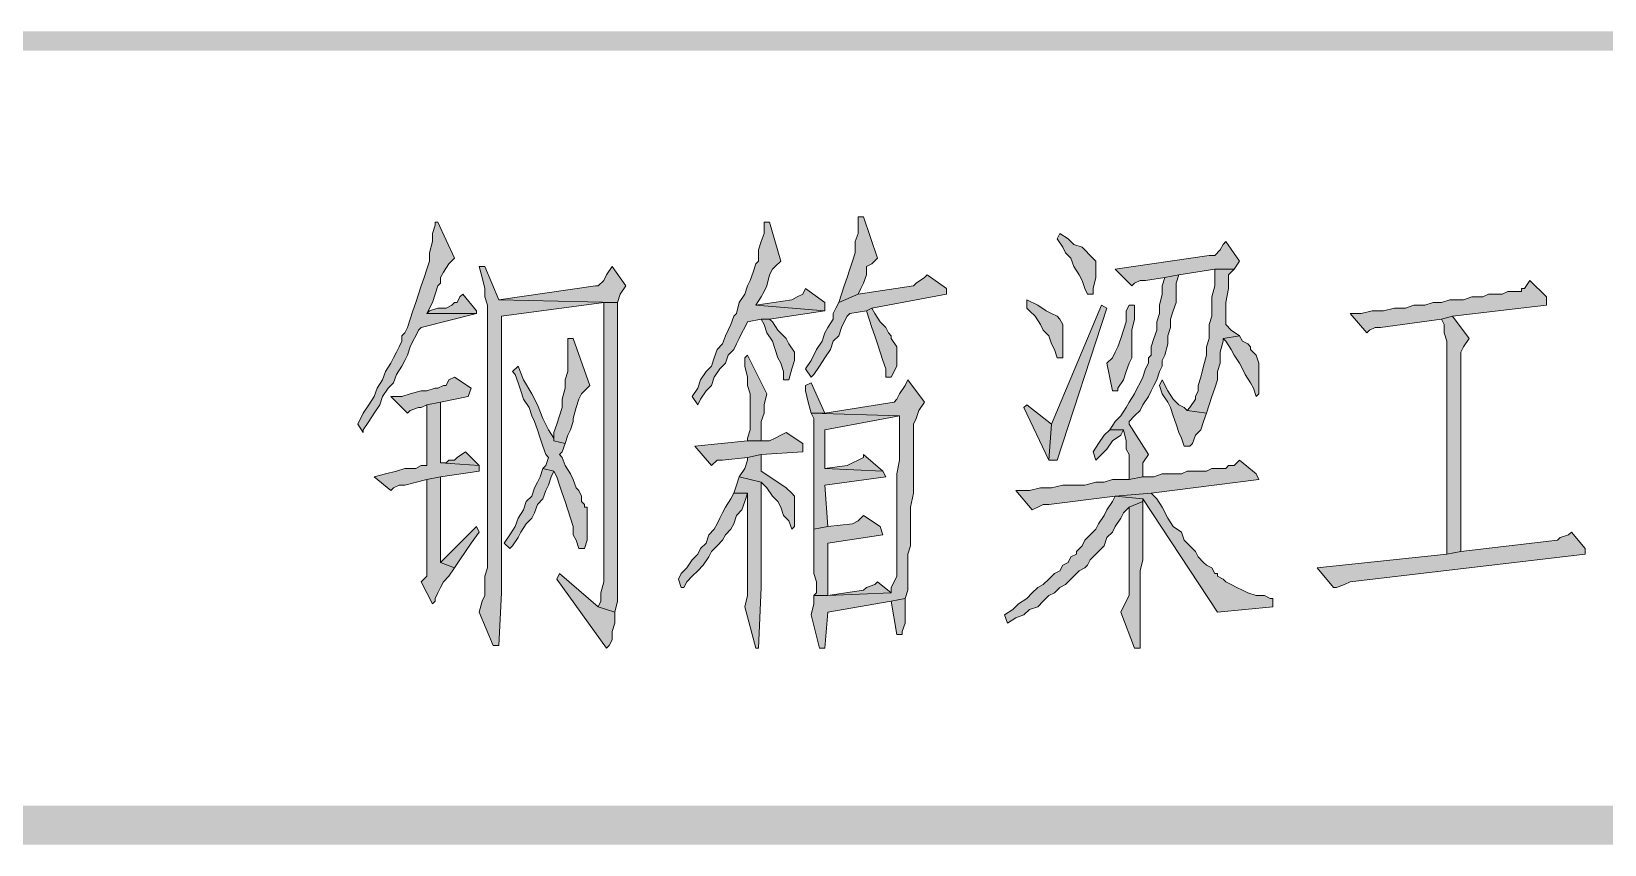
# Model space of a CAD drawing. Header units: millimetres. Extents: x 24 to 410, y 10 to 282.
# Drawn here: x 165.02 to 189.1, y 9.65 to 22.1 of the extents above; entities that cross this region are included whole.
import ezdxf

# ---------------------------------------------------------------- set-up
doc = ezdxf.new("R2010")
doc.units = ezdxf.units.MM

msp = doc.modelspace()

# ---------------------------------------------------------------- hatches: boundary and pattern name
h = msp.add_hatch(color=7)
h.dxf.hatch_style = 2
h.paths.add_polyline_path([(30.098965, 22.098), (30.098965, 21.801667), (410.082965, 22.098)])
h = msp.add_hatch(color=7)
h.dxf.hatch_style = 2
h.paths.add_polyline_path([(30.098965, 21.801667), (410.082965, 22.098), (410.082965, 21.801667)])
h = msp.add_hatch(color=7)
h.dxf.hatch_style = 2
h.paths.add_polyline_path([(171.238333, 19.177), (171.196, 19.177), (171.196, 19.134667), (171.153667, 19.007667), (171.153667, 18.880667), (171.111333, 18.711333), (171.111333, 18.584333), (171.069, 18.457333), (171.026667, 18.330333), (170.984333, 18.203333), (170.942, 18.076333), (170.899667, 17.949333), (170.857333, 17.822333), (170.815, 17.695333), (170.772667, 17.568333), (170.730333, 17.483667), (170.688, 17.441333), (170.688, 17.356667), (170.645667, 17.272), (170.603333, 17.187333), (170.561, 17.102667), (170.518667, 17.018), (170.434, 16.891), (170.391667, 16.764), (170.307, 16.637), (170.264667, 16.51), (170.18, 16.383), (170.095333, 16.256), (170.010667, 16.086667), (170.095333, 15.959667), (170.095333, 16.002), (170.18, 16.129), (170.264667, 16.256), (170.349333, 16.383), (170.391667, 16.51), (170.476333, 16.637), (170.561, 16.721667), (170.603333, 16.848667), (170.688, 16.975667), (170.730333, 17.060333), (170.772667, 17.145), (170.815, 17.272), (170.857333, 17.356667), (170.899667, 17.441333), (170.942, 17.526), (170.984333, 17.568333), (171.831, 17.78), (171.069, 17.78), (171.153667, 17.949333), (171.196, 18.076333), (171.238333, 18.203333), (171.280667, 18.245667), (171.280667, 18.330333), (171.323, 18.415), (171.407667, 18.542), (171.492333, 18.626667)])
h = msp.add_hatch(color=7)
h.dxf.hatch_style = 2
h.paths.add_polyline_path([(176.318333, 19.177), (176.233667, 19.177), (176.233667, 19.134667), (176.233667, 19.007667), (176.191333, 18.880667), (176.149, 18.753667), (176.149, 18.584333), (176.106667, 18.542), (176.064333, 18.415), (176.022, 18.288), (175.979667, 18.203333), (175.937333, 18.076333), (175.852667, 17.949333), (175.810333, 17.78), (175.768, 17.737667), (175.725667, 17.610667), (175.683333, 17.526), (175.641, 17.441333), (175.598667, 17.314333), (175.514, 17.229667), (175.471667, 17.102667), (175.429333, 16.975667), (175.344667, 16.891), (175.26, 16.764), (175.217667, 16.637), (175.133, 16.51), (175.217667, 16.383), (175.26, 16.467667), (175.344667, 16.594667), (175.429333, 16.679333), (175.471667, 16.806333), (175.556333, 16.933333), (175.641, 17.018), (175.683333, 17.145), (175.768, 17.229667), (175.810333, 17.314333), (175.852667, 17.399), (175.895, 17.483667), (175.937333, 17.568333), (175.979667, 17.653), (176.191333, 17.695333), (176.318333, 17.695333), (177.165, 17.822333), (176.106667, 17.907), (176.191333, 18.034), (176.233667, 18.118667), (176.276, 18.203333), (176.318333, 18.372667), (176.360667, 18.457333), (176.403, 18.499667), (176.487667, 18.584333)])
h = msp.add_hatch(color=7)
h.dxf.hatch_style = 2
h.paths.add_polyline_path([(177.757667, 19.261667), (177.673, 19.261667), (177.673, 19.134667), (177.673, 19.007667), (177.630667, 18.880667), (177.630667, 18.711333), (177.588333, 18.584333), (177.546, 18.457333), (177.503667, 18.330333), (177.461333, 18.203333), (177.419, 18.076333), (177.376667, 17.949333), (177.673, 18.076333), (177.715333, 18.161), (177.757667, 18.245667), (177.8, 18.372667), (177.8, 18.499667), (177.884667, 18.542), (177.969333, 18.626667)])
h = msp.add_hatch(color=7)
h.dxf.hatch_style = 2
h.paths.add_polyline_path([(180.763333, 19.007667), (180.721, 18.923), (180.805667, 18.796), (180.848, 18.711333), (180.932667, 18.626667), (180.975, 18.499667), (181.059667, 18.372667), (181.102, 18.288), (181.144333, 18.161), (181.186667, 18.076333), (181.271333, 18.076333), (181.271333, 18.161), (181.313667, 18.330333), (181.313667, 18.584333), (181.229, 18.669), (181.144333, 18.753667), (181.102, 18.796), (180.975, 18.838333), (180.890333, 18.923)])
h = msp.add_hatch(color=7)
h.dxf.hatch_style = 2
h.paths.add_polyline_path([(183.303333, 18.880667), (183.261, 18.838333), (183.218667, 18.753667), (183.134, 18.669), (183.049333, 18.669), (181.61, 18.457333), (181.864, 18.203333), (181.906333, 18.245667), (181.991, 18.288), (182.075667, 18.288), (182.372, 18.330333), (182.583667, 18.372667), (183.134, 18.457333), (183.430333, 18.457333), (183.515, 18.584333)])
h = msp.add_hatch(color=7)
h.dxf.hatch_style = 2
h.paths.add_polyline_path([(171.958, 18.499667), (171.873333, 18.499667), (171.915667, 18.330333), (171.958, 18.161), (171.958, 18.034), (172.000333, 17.907), (172.000333, 15.028333), (172.000333, 14.816667), (172.000333, 13.885333), (171.958, 13.758333), (171.958, 13.462), (171.915667, 13.377333), (171.873333, 13.208), (172.085, 12.7), (172.169667, 12.7), (172.212, 13.504333), (172.212, 17.737667), (173.778333, 17.949333), (173.99, 17.949333), (172.169667, 17.991667)])
h = msp.add_hatch(color=7)
h.dxf.hatch_style = 2
h.paths.add_polyline_path([(173.905333, 18.499667), (173.820667, 18.372667), (173.778333, 18.288), (173.693667, 18.203333), (173.651333, 18.203333), (172.169667, 17.991667), (173.99, 17.949333), (174.032333, 18.076333), (174.117, 18.203333)])
h = msp.add_hatch(color=7)
h.dxf.hatch_style = 2
h.paths.add_polyline_path([(178.731333, 18.372667), (178.689, 18.330333), (178.562, 18.245667), (178.519667, 18.203333), (177.673, 18.076333), (177.376667, 17.949333), (177.334333, 17.864667), (177.292, 17.78), (177.292, 17.695333), (177.207333, 17.568333), (177.165, 17.483667), (177.122667, 17.356667), (177.038, 17.229667), (176.953333, 17.060333), (176.868667, 16.933333), (176.953333, 16.806333), (176.995667, 16.848667), (177.080333, 16.975667), (177.165, 17.102667), (177.249667, 17.229667), (177.292, 17.356667), (177.376667, 17.441333), (177.419, 17.568333), (177.461333, 17.653), (177.503667, 17.737667), (177.546, 17.78), (177.8, 17.822333), (177.884667, 17.864667), (179.027667, 18.076333), (179.027667, 18.161)])
h = msp.add_hatch(color=7)
h.dxf.hatch_style = 2
h.paths.add_polyline_path([(182.583667, 18.372667), (182.372, 18.330333), (182.329667, 18.203333), (182.329667, 18.076333), (182.287333, 17.907), (182.287333, 17.78), (182.245, 17.653), (182.245, 17.526), (182.202667, 17.399), (182.160333, 17.272), (182.160333, 17.145), (182.118, 17.102667), (182.118, 17.018), (182.075667, 16.933333), (182.033333, 16.806333), (181.991, 16.721667), (181.948667, 16.637), (181.906333, 16.552333), (181.821667, 16.425333), (181.779333, 16.340667), (181.694667, 16.213667), (181.61, 16.129), (181.525333, 16.002), (181.737, 16.002), (181.779333, 15.832667), (181.779333, 15.705667), (181.821667, 15.621), (181.821667, 15.24), (182.033333, 15.282333), (182.033333, 15.494), (182.118, 15.621), (181.821667, 16.086667), (181.821667, 16.129), (181.906333, 16.213667), (181.991, 16.298333), (182.033333, 16.383), (182.118, 16.51), (182.160333, 16.594667), (182.202667, 16.679333), (182.245, 16.764), (182.287333, 16.891), (182.329667, 16.975667), (182.329667, 17.060333), (182.372, 17.145), (182.414333, 17.314333), (182.414333, 17.441333), (182.456667, 17.568333), (182.456667, 17.695333), (182.499, 17.822333), (182.541333, 17.949333), (182.541333, 18.245667)])
h = msp.add_hatch(color=7)
h.dxf.hatch_style = 2
h.paths.add_polyline_path([(183.430333, 18.457333), (183.134, 18.457333), (183.134, 18.372667), (183.134, 18.203333), (183.091667, 18.034), (183.091667, 17.737667), (183.049333, 17.610667), (183.049333, 17.399), (183.007, 17.272), (183.007, 17.145), (182.964667, 16.975667), (182.922333, 16.806333), (182.88, 16.679333), (182.88, 16.594667), (182.837667, 16.51), (182.837667, 16.467667), (182.753, 16.340667), (182.710667, 16.298333), (183.007, 16.256), (183.049333, 16.383), (183.091667, 16.51), (183.134, 16.637), (183.176333, 16.764), (183.176333, 16.891), (183.218667, 17.018), (183.218667, 17.187333), (183.261, 17.356667), (183.261, 17.399), (183.515, 17.441333), (183.388, 17.526), (183.303333, 17.610667), (183.303333, 17.949333), (183.345667, 18.161), (183.345667, 18.372667)])
h = msp.add_hatch(color=7)
h.dxf.hatch_style = 2
h.paths.add_polyline_path([(171.619333, 18.076333), (171.577, 18.034), (171.534667, 17.949333), (171.492333, 17.949333), (171.45, 17.907), (171.365333, 17.864667), (171.238333, 17.864667), (171.111333, 17.822333), (171.069, 17.78), (171.831, 17.78), (171.831, 17.822333)])
h = msp.add_hatch(color=7)
h.dxf.hatch_style = 2
h.paths.add_polyline_path([(176.868667, 18.161), (176.826333, 18.076333), (176.741667, 18.034), (176.657, 17.991667), (176.106667, 17.907), (177.165, 17.822333), (177.165, 17.949333)])
h = msp.add_hatch(color=7)
h.dxf.hatch_style = 2
h.paths.add_polyline_path([(187.96, 18.288), (187.875333, 18.161), (187.833, 18.161), (187.833, 18.118667), (187.621333, 18.118667), (187.536667, 18.076333), (187.325, 18.076333), (187.240333, 18.034), (187.071, 18.034), (186.944, 17.991667), (186.732333, 17.991667), (186.605333, 17.949333), (186.478333, 17.949333), (186.351333, 17.907), (186.182, 17.907), (186.055, 17.864667), (185.885667, 17.864667), (185.716333, 17.822333), (185.547, 17.822333), (185.377667, 17.78), (185.208333, 17.78), (185.462333, 17.483667), (185.504667, 17.526), (185.589333, 17.568333), (185.674, 17.568333), (186.605333, 17.695333), (186.774667, 17.737667), (188.214, 17.907), (188.214, 18.034)])
h = msp.add_hatch(color=7)
h.dxf.hatch_style = 2
h.paths.add_polyline_path([(173.99, 17.949333), (173.778333, 17.949333), (173.778333, 13.716), (173.778333, 13.673667), (173.736, 13.504333), (173.736, 13.377333), (173.693667, 13.292667), (173.947667, 13.208), (173.99, 13.377333), (173.99, 16.637), (173.99, 16.806333)])
h = msp.add_hatch(color=7)
h.dxf.hatch_style = 2
h.paths.add_polyline_path([(177.884667, 17.864667), (177.8, 17.822333), (177.842333, 17.695333), (177.884667, 17.568333), (177.927, 17.441333), (177.969333, 17.314333), (178.011667, 17.187333), (178.054, 17.060333), (178.096333, 16.933333), (178.096333, 16.806333), (178.181, 16.806333), (178.265667, 16.975667), (178.265667, 17.272), (178.181, 17.399), (178.181, 17.441333), (178.138667, 17.483667), (178.096333, 17.568333), (178.011667, 17.653), (177.927, 17.78)])
h = msp.add_hatch(color=7)
h.dxf.hatch_style = 2
h.paths.add_polyline_path([(180.255333, 17.991667), (180.255333, 17.864667), (180.297667, 17.822333), (180.382333, 17.737667), (180.467, 17.610667), (180.509333, 17.526), (180.594, 17.441333), (180.636333, 17.314333), (180.678667, 17.229667), (180.721, 17.102667), (180.805667, 17.102667), (180.805667, 17.145), (180.805667, 17.610667), (180.763333, 17.695333), (180.721, 17.737667), (180.636333, 17.78), (180.551667, 17.822333), (180.424667, 17.907)])
h = msp.add_hatch(color=7)
h.dxf.hatch_style = 2
h.paths.add_polyline_path([(181.398333, 17.907), (180.636333, 16.086667), (180.594, 15.536333), (180.721, 15.536333), (181.483, 17.864667)])
h = msp.add_hatch(color=7)
h.dxf.hatch_style = 2
h.paths.add_polyline_path([(181.906333, 17.907), (181.821667, 17.907), (181.779333, 17.822333), (181.779333, 17.653), (181.737, 17.526), (181.694667, 17.399), (181.652333, 17.272), (181.61, 17.187333), (181.567667, 17.102667), (181.483, 17.018), (181.567667, 16.594667), (181.652333, 16.594667), (181.652333, 16.637), (181.737, 16.764), (181.779333, 16.891), (181.821667, 17.018), (181.864, 17.102667), (181.864, 17.526), (181.906333, 17.695333)])
h = msp.add_hatch(color=7)
h.dxf.hatch_style = 2
h.paths.add_polyline_path([(176.318333, 17.695333), (176.191333, 17.695333), (176.233667, 17.610667), (176.276, 17.483667), (176.360667, 17.356667), (176.403, 17.229667), (176.445333, 17.102667), (176.487667, 17.018), (176.53, 16.891), (176.53, 16.764), (176.614667, 16.764), (176.657, 16.933333), (176.699333, 17.060333), (176.699333, 17.187333), (176.614667, 17.314333), (176.572333, 17.399), (176.53, 17.441333), (176.445333, 17.526), (176.360667, 17.653)])
h = msp.add_hatch(color=7)
h.dxf.hatch_style = 2
h.paths.add_polyline_path([(186.774667, 17.737667), (186.605333, 17.695333), (186.647667, 17.610667), (186.647667, 17.483667), (186.69, 17.356667), (186.69, 14.097), (186.901667, 14.139333), (186.901667, 16.975667), (186.901667, 17.060333), (186.901667, 17.187333), (186.944, 17.272), (187.028667, 17.399)])
h = msp.add_hatch(color=7)
h.dxf.hatch_style = 2
h.paths.add_polyline_path([(173.228, 17.399), (173.228, 16.891), (173.185667, 16.764), (173.185667, 16.637), (173.143333, 16.467667), (173.143333, 16.340667), (173.101, 16.213667), (173.058667, 16.086667), (173.016333, 15.959667), (173.016333, 15.832667), (173.185667, 15.790333), (173.228, 15.917333), (173.270333, 16.002), (173.312667, 16.129), (173.312667, 16.171333), (173.355, 16.340667), (173.397333, 16.467667), (173.439667, 16.552333), (173.524333, 16.637), (173.566667, 16.679333), (173.312667, 17.399)])
h = msp.add_hatch(color=7)
h.dxf.hatch_style = 2
h.paths.add_polyline_path([(183.515, 17.441333), (183.261, 17.399), (183.303333, 17.356667), (183.388, 17.229667), (183.430333, 17.145), (183.515, 17.018), (183.557333, 16.933333), (183.599667, 16.848667), (183.684333, 16.721667), (183.726667, 16.637), (183.769, 16.51), (183.811333, 16.552333), (183.811333, 17.018), (183.769, 17.145), (183.684333, 17.229667), (183.684333, 17.272), (183.642, 17.314333), (183.557333, 17.356667)])
h = msp.add_hatch(color=7)
h.dxf.hatch_style = 2
h.paths.add_polyline_path([(175.979667, 17.145), (175.937333, 17.102667), (175.937333, 16.975667), (175.979667, 16.806333), (175.979667, 16.679333), (176.022, 16.552333), (176.022, 16.002), (175.979667, 15.875), (175.979667, 15.832667), (176.191333, 15.832667), (176.191333, 16.129), (176.233667, 16.256), (176.233667, 16.383), (176.276, 16.552333)])
h = msp.add_hatch(color=7)
h.dxf.hatch_style = 2
h.paths.add_polyline_path([(172.466, 16.975667), (172.381333, 16.891), (172.423667, 16.848667), (172.466, 16.721667), (172.508333, 16.594667), (172.550667, 16.467667), (172.635333, 16.340667), (172.677667, 16.213667), (172.72, 16.129), (172.762333, 16.002), (172.804667, 15.875), (172.847, 15.748), (172.889333, 15.621), (172.931667, 15.578667), (172.889333, 15.451667), (172.847, 15.409333), (173.016333, 15.367), (173.058667, 15.282333), (173.101, 15.155333), (173.143333, 15.028333), (173.185667, 14.901333), (173.228, 14.774333), (173.270333, 14.647333), (173.312667, 14.520333), (173.312667, 14.393333), (173.355, 14.308667), (173.397333, 14.181667), (173.482, 14.181667), (173.524333, 14.308667), (173.524333, 14.816667), (173.482, 14.816667), (173.482, 14.859), (173.439667, 14.901333), (173.439667, 14.986), (173.397333, 15.070667), (173.355, 15.113), (173.312667, 15.24), (173.270333, 15.324667), (173.185667, 15.451667), (173.143333, 15.578667), (173.101, 15.621), (173.143333, 15.663333), (173.185667, 15.790333), (173.016333, 15.832667), (173.016333, 15.875), (172.931667, 16.002), (172.847, 16.171333), (172.762333, 16.383), (172.677667, 16.552333), (172.550667, 16.764)])
h = msp.add_hatch(color=7)
h.dxf.hatch_style = 2
h.paths.add_polyline_path([(171.492333, 16.806333), (171.407667, 16.764), (171.365333, 16.679333), (171.323, 16.679333), (171.238333, 16.637), (171.196, 16.637), (171.069, 16.594667), (170.984333, 16.594667), (170.815, 16.552333), (170.688, 16.51), (170.518667, 16.51), (170.772667, 16.256), (170.815, 16.298333), (170.942, 16.340667), (170.984333, 16.340667), (171.069, 16.383), (171.280667, 16.425333), (171.704, 16.51), (171.746333, 16.637)])
h = msp.add_hatch(color=7)
h.dxf.hatch_style = 2
h.paths.add_polyline_path([(176.953333, 16.721667), (176.868667, 16.679333), (176.868667, 16.594667), (176.911, 16.425333), (176.953333, 16.256), (177.165, 16.256)])
h = msp.add_hatch(color=7)
h.dxf.hatch_style = 2
h.paths.add_polyline_path([(178.435, 16.764), (178.392667, 16.679333), (178.308, 16.552333), (178.265667, 16.467667), (178.223333, 16.425333), (177.165, 16.256), (176.953333, 16.256), (178.308, 16.213667), (178.308, 15.536333), (178.265667, 15.324667), (178.265667, 13.758333), (178.223333, 13.673667), (178.181, 13.589), (178.181, 13.504333), (177.207333, 13.462), (176.995667, 13.462), (176.995667, 13.335), (176.953333, 13.165667), (177.080333, 12.657667), (177.165, 12.657667), (177.207333, 13.208), (178.181, 13.377333), (178.392667, 13.419667), (178.435, 13.546667), (178.435, 14.097), (178.477333, 14.224), (178.477333, 14.816667), (178.519667, 15.028333), (178.519667, 16.086667), (178.562, 16.171333), (178.604333, 16.298333), (178.689, 16.425333)])
h = msp.add_hatch(color=7)
h.dxf.hatch_style = 2
h.paths.add_polyline_path([(182.329667, 16.764), (182.287333, 16.679333), (182.329667, 16.552333), (182.414333, 16.425333), (182.456667, 16.340667), (182.499, 16.213667), (182.541333, 16.086667), (182.583667, 15.959667), (182.626, 15.875), (182.668333, 15.748), (182.753, 15.748), (182.795333, 15.790333), (182.837667, 15.917333), (182.922333, 16.002), (182.964667, 16.129), (183.007, 16.256), (182.710667, 16.298333), (182.668333, 16.340667), (182.583667, 16.383), (182.499, 16.467667), (182.414333, 16.594667)])
h = msp.add_hatch(color=7)
h.dxf.hatch_style = 2
h.paths.add_polyline_path([(171.280667, 16.425333), (171.069, 16.383), (171.069, 15.451667), (170.984333, 15.451667), (170.899667, 15.409333), (170.730333, 15.409333), (170.603333, 15.367), (170.434, 15.324667), (170.264667, 15.282333), (170.518667, 15.070667), (170.561, 15.113), (170.645667, 15.155333), (170.730333, 15.155333), (171.069, 15.24), (171.280667, 15.282333), (171.873333, 15.367), (171.873333, 15.451667), (171.280667, 15.494)])
h = msp.add_hatch(color=7)
h.dxf.hatch_style = 2
h.paths.add_polyline_path([(180.255333, 16.383), (180.213, 16.340667), (180.594, 15.536333), (180.636333, 16.086667)])
h = msp.add_hatch(color=7)
h.dxf.hatch_style = 2
h.paths.add_polyline_path([(176.953333, 16.256), (176.995667, 16.171333), (176.995667, 14.478), (177.207333, 14.520333), (177.165, 15.155333), (178.096333, 15.282333), (178.054, 15.367), (177.165, 15.409333), (177.165, 16.002), (178.308, 16.213667)])
h = msp.add_hatch(color=7)
h.dxf.hatch_style = 2
h.paths.add_polyline_path([(176.572333, 15.959667), (176.487667, 15.917333), (176.403, 15.875), (176.318333, 15.832667), (175.979667, 15.832667), (175.175333, 15.748), (175.429333, 15.451667), (175.514, 15.536333), (175.598667, 15.536333), (175.979667, 15.578667), (176.191333, 15.621), (176.826333, 15.663333), (176.826333, 15.790333)])
h = msp.add_hatch(color=7)
h.dxf.hatch_style = 2
h.paths.add_polyline_path([(181.525333, 16.002), (181.440667, 15.917333), (181.356, 15.790333), (181.271333, 15.663333), (181.313667, 15.536333), (181.398333, 15.621), (181.483, 15.705667), (181.567667, 15.832667), (181.694667, 15.917333), (181.737, 16.002)])
h = msp.add_hatch(color=7)
h.dxf.hatch_style = 2
h.paths.add_polyline_path([(171.661667, 15.663333), (171.534667, 15.578667), (171.492333, 15.536333), (171.407667, 15.536333), (171.365333, 15.494), (171.280667, 15.494), (171.873333, 15.451667)])
h = msp.add_hatch(color=7)
h.dxf.hatch_style = 2
h.paths.add_polyline_path([(176.191333, 15.621), (175.979667, 15.578667), (175.979667, 15.536333), (175.937333, 15.409333), (175.852667, 15.282333), (176.191333, 15.197667), (176.276, 15.113), (176.360667, 14.986), (176.445333, 14.901333), (176.487667, 14.816667), (176.53, 14.689667), (176.614667, 14.605), (176.657, 14.478), (176.699333, 14.520333), (176.699333, 14.986), (176.657, 15.028333), (176.572333, 15.113), (176.445333, 15.197667), (176.191333, 15.367)])
h = msp.add_hatch(color=7)
h.dxf.hatch_style = 2
h.paths.add_polyline_path([(177.757667, 15.621), (177.757667, 15.578667), (177.673, 15.536333), (177.588333, 15.494), (177.503667, 15.451667), (177.165, 15.409333), (178.054, 15.367)])
h = msp.add_hatch(color=7)
h.dxf.hatch_style = 2
h.paths.add_polyline_path([(183.515, 15.536333), (183.430333, 15.451667), (183.345667, 15.451667), (183.303333, 15.409333), (183.091667, 15.409333), (183.007, 15.367), (182.710667, 15.367), (182.626, 15.324667), (182.329667, 15.324667), (182.202667, 15.282333), (182.033333, 15.282333), (181.821667, 15.24), (181.567667, 15.24), (181.440667, 15.197667), (181.313667, 15.197667), (181.144333, 15.155333), (180.805667, 15.155333), (180.636333, 15.113), (180.467, 15.113), (180.297667, 15.070667), (180.086, 15.070667), (180.34, 14.774333), (180.424667, 14.816667), (180.509333, 14.859), (180.594, 14.859), (181.61, 14.986), (182.160333, 15.028333), (183.811333, 15.24), (183.769, 15.324667)])
h = msp.add_hatch(color=7)
h.dxf.hatch_style = 2
h.paths.add_polyline_path([(171.280667, 15.282333), (171.069, 15.24), (171.069, 13.758333), (170.984333, 13.673667), (171.153667, 13.335), (171.196, 13.377333), (171.196, 13.419667), (171.238333, 13.504333), (171.280667, 13.589), (171.323, 13.673667), (171.407667, 13.758333), (171.492333, 13.885333), (171.280667, 13.97)])
h = msp.add_hatch(color=7)
h.dxf.hatch_style = 2
h.paths.add_polyline_path([(172.847, 15.409333), (172.804667, 15.282333), (172.762333, 15.197667), (172.72, 15.113), (172.677667, 14.986), (172.593, 14.901333), (172.550667, 14.774333), (172.466, 14.647333), (172.423667, 14.520333), (172.339, 14.393333), (172.254333, 14.266333), (172.339, 14.181667), (172.381333, 14.224), (172.466, 14.351), (172.508333, 14.435667), (172.593, 14.562667), (172.677667, 14.647333), (172.72, 14.732), (172.762333, 14.859), (172.847, 14.943667), (172.889333, 15.070667), (172.931667, 15.155333), (172.974, 15.282333), (173.016333, 15.367)])
h = msp.add_hatch(color=7)
h.dxf.hatch_style = 2
h.paths.add_polyline_path([(175.852667, 15.282333), (175.810333, 15.155333), (175.768, 15.028333), (175.979667, 15.028333), (175.979667, 14.943667), (175.979667, 13.462), (175.937333, 13.292667), (176.106667, 12.657667), (176.149, 12.657667), (176.191333, 13.589), (176.191333, 14.435667), (176.191333, 14.647333), (176.191333, 15.197667)])
h = msp.add_hatch(color=7)
h.dxf.hatch_style = 2
h.paths.add_polyline_path([(175.768, 15.028333), (175.725667, 14.943667), (175.641, 14.816667), (175.598667, 14.732), (175.556333, 14.647333), (175.514, 14.562667), (175.471667, 14.478), (175.387, 14.393333), (175.344667, 14.266333), (175.26, 14.181667), (175.217667, 14.097), (175.133, 14.012333), (175.048333, 13.885333), (174.963667, 13.800667), (174.921333, 13.716), (174.963667, 13.589), (175.006, 13.589), (175.048333, 13.673667), (175.133, 13.758333), (175.217667, 13.843), (175.302333, 13.927667), (175.387, 14.054667), (175.429333, 14.139333), (175.514, 14.224), (175.598667, 14.308667), (175.641, 14.393333), (175.725667, 14.478), (175.768, 14.562667), (175.810333, 14.689667), (175.895, 14.774333), (175.937333, 14.901333), (175.979667, 15.028333)])
h = msp.add_hatch(color=7)
h.dxf.hatch_style = 2
h.paths.add_polyline_path([(181.61, 14.986), (181.567667, 14.901333), (181.483, 14.774333), (181.440667, 14.689667), (181.356, 14.562667), (181.313667, 14.478), (181.229, 14.393333), (181.144333, 14.308667), (181.102, 14.224), (181.017333, 14.139333), (181.017333, 14.097), (180.932667, 14.054667), (180.890333, 13.97), (180.805667, 13.927667), (180.763333, 13.843), (180.678667, 13.800667), (180.594, 13.716), (180.509333, 13.631333), (180.424667, 13.589), (180.34, 13.504333), (180.255333, 13.419667), (180.128333, 13.335), (180.043667, 13.250333), (179.916667, 13.165667), (179.959, 13.038667), (180.086, 13.123333), (180.213, 13.165667), (180.297667, 13.250333), (180.424667, 13.292667), (180.509333, 13.377333), (180.594, 13.462), (180.678667, 13.504333), (180.763333, 13.589), (180.848, 13.631333), (180.932667, 13.716), (180.975, 13.758333), (181.059667, 13.843), (181.144333, 13.885333), (181.186667, 13.927667), (181.229, 14.012333), (181.271333, 14.054667), (181.356, 14.139333), (181.440667, 14.224), (181.483, 14.351), (181.567667, 14.435667), (181.61, 14.520333), (181.694667, 14.647333), (181.737, 14.732), (181.821667, 14.816667), (182.033333, 14.901333), (182.033333, 14.943667)])
h = msp.add_hatch(color=7)
h.dxf.hatch_style = 2
h.paths.add_polyline_path([(182.160333, 15.028333), (181.61, 14.986), (182.033333, 14.943667), (183.176333, 13.208), (184.023, 13.292667), (184.023, 13.419667), (183.980667, 13.419667), (183.896, 13.462), (183.769, 13.462), (183.642, 13.504333), (183.557333, 13.546667), (183.472667, 13.589), (183.388, 13.631333), (183.303333, 13.673667), (183.261, 13.716), (183.176333, 13.758333), (183.176333, 13.800667), (183.134, 13.800667), (183.091667, 13.885333), (183.007, 13.927667), (182.964667, 13.97), (182.88, 14.054667), (182.837667, 14.139333), (182.753, 14.224), (182.668333, 14.308667), (182.626, 14.435667), (182.499, 14.520333), (182.414333, 14.647333), (182.329667, 14.816667), (182.245, 14.943667)])
h = msp.add_hatch(color=7)
h.dxf.hatch_style = 2
h.paths.add_polyline_path([(182.033333, 14.901333), (181.821667, 14.816667), (181.821667, 13.462), (181.779333, 13.377333), (181.694667, 13.208), (181.906333, 12.657667), (181.991, 12.657667), (181.991, 12.784667), (181.991, 13.716), (181.991, 13.843), (182.033333, 14.012333)])
h = msp.add_hatch(color=7)
h.dxf.hatch_style = 2
h.paths.add_polyline_path([(171.831, 14.520333), (171.280667, 13.97), (171.492333, 13.885333), (171.577, 14.012333), (171.661667, 14.139333), (171.746333, 14.266333), (171.873333, 14.435667)])
h = msp.add_hatch(color=7)
h.dxf.hatch_style = 2
h.paths.add_polyline_path([(177.757667, 14.689667), (177.673, 14.605), (177.588333, 14.562667), (177.207333, 14.520333), (176.995667, 14.478), (176.995667, 13.800667), (177.038, 13.673667), (177.038, 13.504333), (176.995667, 13.462), (177.207333, 13.462), (177.207333, 13.504333), (177.207333, 14.266333), (178.054, 14.393333), (178.011667, 14.520333)])
h = msp.add_hatch(color=7)
h.dxf.hatch_style = 2
h.paths.add_polyline_path([(188.595, 14.435667), (188.552667, 14.393333), (188.425667, 14.351), (188.383333, 14.308667), (186.901667, 14.139333), (186.69, 14.097), (184.700333, 13.885333), (184.954333, 13.589), (184.996667, 13.589), (185.123667, 13.631333), (185.208333, 13.673667), (188.806667, 14.097), (188.806667, 14.181667)])
h = msp.add_hatch(color=7)
h.dxf.hatch_style = 2
h.paths.add_polyline_path([(173.101, 13.800667), (173.058667, 13.716), (173.820667, 12.657667), (173.863, 12.7), (173.905333, 12.784667), (173.905333, 12.911667), (173.947667, 13.038667), (173.947667, 13.208), (173.693667, 13.292667)])
h = msp.add_hatch(color=7)
h.dxf.hatch_style = 2
h.paths.add_polyline_path([(177.969333, 13.673667), (177.927, 13.631333), (177.8, 13.589), (177.757667, 13.546667), (177.207333, 13.462), (178.181, 13.504333)])
h = msp.add_hatch(color=7)
h.dxf.hatch_style = 2
h.paths.add_polyline_path([(178.392667, 13.419667), (178.181, 13.377333), (178.265667, 12.869333), (178.350333, 12.869333), (178.350333, 12.911667), (178.392667, 13.038667)])
h = msp.add_hatch(color=7)
h.dxf.hatch_style = 2
h.paths.add_polyline_path([(30.395333, 10.244667), (29.802667, 9.652), (409.786667, 10.244667)])
h = msp.add_hatch(color=7)
h.dxf.hatch_style = 2
h.paths.add_polyline_path([(29.802667, 9.652), (409.786667, 10.244667), (410.379333, 9.652)])

# ---------------------------------------------------------------- linework, layer by layer
at = {"color": 7, "lineweight": 0}
for points in [[(171.238333, 19.177), (171.196, 19.177), (171.196, 19.134667), (171.153667, 19.007667), (171.153667, 18.880667), (171.111333, 18.711333), (171.111333, 18.584333), (171.069, 18.457333), (171.026667, 18.330333), (170.984333, 18.203333), (170.942, 18.076333), (170.899667, 17.949333), (170.857333, 17.822333), (170.815, 17.695333), (170.772667, 17.568333), (170.730333, 17.483667), (170.688, 17.441333), (170.688, 17.356667), (170.645667, 17.272), (170.603333, 17.187333), (170.561, 17.102667), (170.518667, 17.018), (170.434, 16.891), (170.391667, 16.764), (170.307, 16.637), (170.264667, 16.51), (170.18, 16.383), (170.095333, 16.256), (170.010667, 16.086667), (170.095333, 15.959667), (170.095333, 16.002), (170.18, 16.129), (170.264667, 16.256), (170.349333, 16.383), (170.391667, 16.51), (170.476333, 16.637), (170.561, 16.721667), (170.603333, 16.848667), (170.688, 16.975667), (170.730333, 17.060333), (170.772667, 17.145), (170.815, 17.272), (170.857333, 17.356667), (170.899667, 17.441333), (170.942, 17.526), (170.984333, 17.568333), (171.831, 17.78), (171.069, 17.78), (171.153667, 17.949333), (171.196, 18.076333), (171.238333, 18.203333), (171.280667, 18.245667), (171.280667, 18.330333), (171.323, 18.415), (171.407667, 18.542), (171.492333, 18.626667)], [(176.318333, 19.177), (176.233667, 19.177), (176.233667, 19.134667), (176.233667, 19.007667), (176.191333, 18.880667), (176.149, 18.753667), (176.149, 18.584333), (176.106667, 18.542), (176.064333, 18.415), (176.022, 18.288), (175.979667, 18.203333), (175.937333, 18.076333), (175.852667, 17.949333), (175.810333, 17.78), (175.768, 17.737667), (175.725667, 17.610667), (175.683333, 17.526), (175.641, 17.441333), (175.598667, 17.314333), (175.514, 17.229667), (175.471667, 17.102667), (175.429333, 16.975667), (175.344667, 16.891), (175.26, 16.764), (175.217667, 16.637), (175.133, 16.51), (175.217667, 16.383), (175.26, 16.467667), (175.344667, 16.594667), (175.429333, 16.679333), (175.471667, 16.806333), (175.556333, 16.933333), (175.641, 17.018), (175.683333, 17.145), (175.768, 17.229667), (175.810333, 17.314333), (175.852667, 17.399), (175.895, 17.483667), (175.937333, 17.568333), (175.979667, 17.653), (176.191333, 17.695333), (176.318333, 17.695333), (177.165, 17.822333), (176.106667, 17.907), (176.191333, 18.034), (176.233667, 18.118667), (176.276, 18.203333), (176.318333, 18.372667), (176.360667, 18.457333), (176.403, 18.499667), (176.487667, 18.584333)], [(177.757667, 19.261667), (177.673, 19.261667), (177.673, 19.134667), (177.673, 19.007667), (177.630667, 18.880667), (177.630667, 18.711333), (177.588333, 18.584333), (177.546, 18.457333), (177.503667, 18.330333), (177.461333, 18.203333), (177.419, 18.076333), (177.376667, 17.949333), (177.673, 18.076333), (177.715333, 18.161), (177.757667, 18.245667), (177.8, 18.372667), (177.8, 18.499667), (177.884667, 18.542), (177.969333, 18.626667)], [(180.763333, 19.007667), (180.721, 18.923), (180.805667, 18.796), (180.848, 18.711333), (180.932667, 18.626667), (180.975, 18.499667), (181.059667, 18.372667), (181.102, 18.288), (181.144333, 18.161), (181.186667, 18.076333), (181.271333, 18.076333), (181.271333, 18.161), (181.313667, 18.330333), (181.313667, 18.584333), (181.229, 18.669), (181.144333, 18.753667), (181.102, 18.796), (180.975, 18.838333), (180.890333, 18.923)], [(183.303333, 18.880667), (183.261, 18.838333), (183.218667, 18.753667), (183.134, 18.669), (183.049333, 18.669), (181.61, 18.457333), (181.864, 18.203333), (181.906333, 18.245667), (181.991, 18.288), (182.075667, 18.288), (182.372, 18.330333), (182.583667, 18.372667), (183.134, 18.457333), (183.430333, 18.457333), (183.515, 18.584333)], [(171.958, 18.499667), (171.873333, 18.499667), (171.915667, 18.330333), (171.958, 18.161), (171.958, 18.034), (172.000333, 17.907), (172.000333, 15.028333), (172.000333, 14.816667), (172.000333, 13.885333), (171.958, 13.758333), (171.958, 13.462), (171.915667, 13.377333), (171.873333, 13.208), (172.085, 12.7), (172.169667, 12.7), (172.212, 13.504333), (172.212, 17.737667), (173.778333, 17.949333), (173.99, 17.949333), (172.169667, 17.991667)], [(173.905333, 18.499667), (173.820667, 18.372667), (173.778333, 18.288), (173.693667, 18.203333), (173.651333, 18.203333), (172.169667, 17.991667), (173.99, 17.949333), (174.032333, 18.076333), (174.117, 18.203333)], [(178.731333, 18.372667), (178.689, 18.330333), (178.562, 18.245667), (178.519667, 18.203333), (177.673, 18.076333), (177.376667, 17.949333), (177.334333, 17.864667), (177.292, 17.78), (177.292, 17.695333), (177.207333, 17.568333), (177.165, 17.483667), (177.122667, 17.356667), (177.038, 17.229667), (176.953333, 17.060333), (176.868667, 16.933333), (176.953333, 16.806333), (176.995667, 16.848667), (177.080333, 16.975667), (177.165, 17.102667), (177.249667, 17.229667), (177.292, 17.356667), (177.376667, 17.441333), (177.419, 17.568333), (177.461333, 17.653), (177.503667, 17.737667), (177.546, 17.78), (177.8, 17.822333), (177.884667, 17.864667), (179.027667, 18.076333), (179.027667, 18.161)], [(182.583667, 18.372667), (182.372, 18.330333), (182.329667, 18.203333), (182.329667, 18.076333), (182.287333, 17.907), (182.287333, 17.78), (182.245, 17.653), (182.245, 17.526), (182.202667, 17.399), (182.160333, 17.272), (182.160333, 17.145), (182.118, 17.102667), (182.118, 17.018), (182.075667, 16.933333), (182.033333, 16.806333), (181.991, 16.721667), (181.948667, 16.637), (181.906333, 16.552333), (181.821667, 16.425333), (181.779333, 16.340667), (181.694667, 16.213667), (181.61, 16.129), (181.525333, 16.002), (181.737, 16.002), (181.779333, 15.832667), (181.779333, 15.705667), (181.821667, 15.621), (181.821667, 15.24), (182.033333, 15.282333), (182.033333, 15.494), (182.118, 15.621), (181.821667, 16.086667), (181.821667, 16.129), (181.906333, 16.213667), (181.991, 16.298333), (182.033333, 16.383), (182.118, 16.51), (182.160333, 16.594667), (182.202667, 16.679333), (182.245, 16.764), (182.287333, 16.891), (182.329667, 16.975667), (182.329667, 17.060333), (182.372, 17.145), (182.414333, 17.314333), (182.414333, 17.441333), (182.456667, 17.568333), (182.456667, 17.695333), (182.499, 17.822333), (182.541333, 17.949333), (182.541333, 18.245667)], [(183.430333, 18.457333), (183.134, 18.457333), (183.134, 18.372667), (183.134, 18.203333), (183.091667, 18.034), (183.091667, 17.737667), (183.049333, 17.610667), (183.049333, 17.399), (183.007, 17.272), (183.007, 17.145), (182.964667, 16.975667), (182.922333, 16.806333), (182.88, 16.679333), (182.88, 16.594667), (182.837667, 16.51), (182.837667, 16.467667), (182.753, 16.340667), (182.710667, 16.298333), (183.007, 16.256), (183.049333, 16.383), (183.091667, 16.51), (183.134, 16.637), (183.176333, 16.764), (183.176333, 16.891), (183.218667, 17.018), (183.218667, 17.187333), (183.261, 17.356667), (183.261, 17.399), (183.515, 17.441333), (183.388, 17.526), (183.303333, 17.610667), (183.303333, 17.949333), (183.345667, 18.161), (183.345667, 18.372667)], [(171.619333, 18.076333), (171.577, 18.034), (171.534667, 17.949333), (171.492333, 17.949333), (171.45, 17.907), (171.365333, 17.864667), (171.238333, 17.864667), (171.111333, 17.822333), (171.069, 17.78), (171.831, 17.78), (171.831, 17.822333)], [(176.868667, 18.161), (176.826333, 18.076333), (176.741667, 18.034), (176.657, 17.991667), (176.106667, 17.907), (177.165, 17.822333), (177.165, 17.949333)], [(187.96, 18.288), (187.875333, 18.161), (187.833, 18.161), (187.833, 18.118667), (187.621333, 18.118667), (187.536667, 18.076333), (187.325, 18.076333), (187.240333, 18.034), (187.071, 18.034), (186.944, 17.991667), (186.732333, 17.991667), (186.605333, 17.949333), (186.478333, 17.949333), (186.351333, 17.907), (186.182, 17.907), (186.055, 17.864667), (185.885667, 17.864667), (185.716333, 17.822333), (185.547, 17.822333), (185.377667, 17.78), (185.208333, 17.78), (185.462333, 17.483667), (185.504667, 17.526), (185.589333, 17.568333), (185.674, 17.568333), (186.605333, 17.695333), (186.774667, 17.737667), (188.214, 17.907), (188.214, 18.034)], [(173.99, 17.949333), (173.778333, 17.949333), (173.778333, 13.716), (173.778333, 13.673667), (173.736, 13.504333), (173.736, 13.377333), (173.693667, 13.292667), (173.947667, 13.208), (173.99, 13.377333), (173.99, 16.637), (173.99, 16.806333)], [(177.884667, 17.864667), (177.8, 17.822333), (177.842333, 17.695333), (177.884667, 17.568333), (177.927, 17.441333), (177.969333, 17.314333), (178.011667, 17.187333), (178.054, 17.060333), (178.096333, 16.933333), (178.096333, 16.806333), (178.181, 16.806333), (178.265667, 16.975667), (178.265667, 17.272), (178.181, 17.399), (178.181, 17.441333), (178.138667, 17.483667), (178.096333, 17.568333), (178.011667, 17.653), (177.927, 17.78)], [(180.255333, 17.991667), (180.255333, 17.864667), (180.297667, 17.822333), (180.382333, 17.737667), (180.467, 17.610667), (180.509333, 17.526), (180.594, 17.441333), (180.636333, 17.314333), (180.678667, 17.229667), (180.721, 17.102667), (180.805667, 17.102667), (180.805667, 17.145), (180.805667, 17.610667), (180.763333, 17.695333), (180.721, 17.737667), (180.636333, 17.78), (180.551667, 17.822333), (180.424667, 17.907)], [(181.398333, 17.907), (180.636333, 16.086667), (180.594, 15.536333), (180.721, 15.536333), (181.483, 17.864667)], [(181.906333, 17.907), (181.821667, 17.907), (181.779333, 17.822333), (181.779333, 17.653), (181.737, 17.526), (181.694667, 17.399), (181.652333, 17.272), (181.61, 17.187333), (181.567667, 17.102667), (181.483, 17.018), (181.567667, 16.594667), (181.652333, 16.594667), (181.652333, 16.637), (181.737, 16.764), (181.779333, 16.891), (181.821667, 17.018), (181.864, 17.102667), (181.864, 17.526), (181.906333, 17.695333)], [(176.318333, 17.695333), (176.191333, 17.695333), (176.233667, 17.610667), (176.276, 17.483667), (176.360667, 17.356667), (176.403, 17.229667), (176.445333, 17.102667), (176.487667, 17.018), (176.53, 16.891), (176.53, 16.764), (176.614667, 16.764), (176.657, 16.933333), (176.699333, 17.060333), (176.699333, 17.187333), (176.614667, 17.314333), (176.572333, 17.399), (176.53, 17.441333), (176.445333, 17.526), (176.360667, 17.653)], [(186.774667, 17.737667), (186.605333, 17.695333), (186.647667, 17.610667), (186.647667, 17.483667), (186.69, 17.356667), (186.69, 14.097), (186.901667, 14.139333), (186.901667, 16.975667), (186.901667, 17.060333), (186.901667, 17.187333), (186.944, 17.272), (187.028667, 17.399)], [(173.228, 17.399), (173.228, 16.891), (173.185667, 16.764), (173.185667, 16.637), (173.143333, 16.467667), (173.143333, 16.340667), (173.101, 16.213667), (173.058667, 16.086667), (173.016333, 15.959667), (173.016333, 15.832667), (173.185667, 15.790333), (173.228, 15.917333), (173.270333, 16.002), (173.312667, 16.129), (173.312667, 16.171333), (173.355, 16.340667), (173.397333, 16.467667), (173.439667, 16.552333), (173.524333, 16.637), (173.566667, 16.679333), (173.312667, 17.399)], [(183.515, 17.441333), (183.261, 17.399), (183.303333, 17.356667), (183.388, 17.229667), (183.430333, 17.145), (183.515, 17.018), (183.557333, 16.933333), (183.599667, 16.848667), (183.684333, 16.721667), (183.726667, 16.637), (183.769, 16.51), (183.811333, 16.552333), (183.811333, 17.018), (183.769, 17.145), (183.684333, 17.229667), (183.684333, 17.272), (183.642, 17.314333), (183.557333, 17.356667)], [(175.979667, 17.145), (175.937333, 17.102667), (175.937333, 16.975667), (175.979667, 16.806333), (175.979667, 16.679333), (176.022, 16.552333), (176.022, 16.002), (175.979667, 15.875), (175.979667, 15.832667), (176.191333, 15.832667), (176.191333, 16.129), (176.233667, 16.256), (176.233667, 16.383), (176.276, 16.552333)], [(172.466, 16.975667), (172.381333, 16.891), (172.423667, 16.848667), (172.466, 16.721667), (172.508333, 16.594667), (172.550667, 16.467667), (172.635333, 16.340667), (172.677667, 16.213667), (172.72, 16.129), (172.762333, 16.002), (172.804667, 15.875), (172.847, 15.748), (172.889333, 15.621), (172.931667, 15.578667), (172.889333, 15.451667), (172.847, 15.409333), (173.016333, 15.367), (173.058667, 15.282333), (173.101, 15.155333), (173.143333, 15.028333), (173.185667, 14.901333), (173.228, 14.774333), (173.270333, 14.647333), (173.312667, 14.520333), (173.312667, 14.393333), (173.355, 14.308667), (173.397333, 14.181667), (173.482, 14.181667), (173.524333, 14.308667), (173.524333, 14.816667), (173.482, 14.816667), (173.482, 14.859), (173.439667, 14.901333), (173.439667, 14.986), (173.397333, 15.070667), (173.355, 15.113), (173.312667, 15.24), (173.270333, 15.324667), (173.185667, 15.451667), (173.143333, 15.578667), (173.101, 15.621), (173.143333, 15.663333), (173.185667, 15.790333), (173.016333, 15.832667), (173.016333, 15.875), (172.931667, 16.002), (172.847, 16.171333), (172.762333, 16.383), (172.677667, 16.552333), (172.550667, 16.764)], [(171.492333, 16.806333), (171.407667, 16.764), (171.365333, 16.679333), (171.323, 16.679333), (171.238333, 16.637), (171.196, 16.637), (171.069, 16.594667), (170.984333, 16.594667), (170.815, 16.552333), (170.688, 16.51), (170.518667, 16.51), (170.772667, 16.256), (170.815, 16.298333), (170.942, 16.340667), (170.984333, 16.340667), (171.069, 16.383), (171.280667, 16.425333), (171.704, 16.51), (171.746333, 16.637)], [(176.953333, 16.721667), (176.868667, 16.679333), (176.868667, 16.594667), (176.911, 16.425333), (176.953333, 16.256), (177.165, 16.256)], [(178.435, 16.764), (178.392667, 16.679333), (178.308, 16.552333), (178.265667, 16.467667), (178.223333, 16.425333), (177.165, 16.256), (176.953333, 16.256), (178.308, 16.213667), (178.308, 15.536333), (178.265667, 15.324667), (178.265667, 13.758333), (178.223333, 13.673667), (178.181, 13.589), (178.181, 13.504333), (177.207333, 13.462), (176.995667, 13.462), (176.995667, 13.335), (176.953333, 13.165667), (177.080333, 12.657667), (177.165, 12.657667), (177.207333, 13.208), (178.181, 13.377333), (178.392667, 13.419667), (178.435, 13.546667), (178.435, 14.097), (178.477333, 14.224), (178.477333, 14.816667), (178.519667, 15.028333), (178.519667, 16.086667), (178.562, 16.171333), (178.604333, 16.298333), (178.689, 16.425333)], [(182.329667, 16.764), (182.287333, 16.679333), (182.329667, 16.552333), (182.414333, 16.425333), (182.456667, 16.340667), (182.499, 16.213667), (182.541333, 16.086667), (182.583667, 15.959667), (182.626, 15.875), (182.668333, 15.748), (182.753, 15.748), (182.795333, 15.790333), (182.837667, 15.917333), (182.922333, 16.002), (182.964667, 16.129), (183.007, 16.256), (182.710667, 16.298333), (182.668333, 16.340667), (182.583667, 16.383), (182.499, 16.467667), (182.414333, 16.594667)], [(171.280667, 16.425333), (171.069, 16.383), (171.069, 15.451667), (170.984333, 15.451667), (170.899667, 15.409333), (170.730333, 15.409333), (170.603333, 15.367), (170.434, 15.324667), (170.264667, 15.282333), (170.518667, 15.070667), (170.561, 15.113), (170.645667, 15.155333), (170.730333, 15.155333), (171.069, 15.24), (171.280667, 15.282333), (171.873333, 15.367), (171.873333, 15.451667), (171.280667, 15.494)], [(180.255333, 16.383), (180.213, 16.340667), (180.594, 15.536333), (180.636333, 16.086667)], [(176.953333, 16.256), (176.995667, 16.171333), (176.995667, 14.478), (177.207333, 14.520333), (177.165, 15.155333), (178.096333, 15.282333), (178.054, 15.367), (177.165, 15.409333), (177.165, 16.002), (178.308, 16.213667)], [(176.572333, 15.959667), (176.487667, 15.917333), (176.403, 15.875), (176.318333, 15.832667), (175.979667, 15.832667), (175.175333, 15.748), (175.429333, 15.451667), (175.514, 15.536333), (175.598667, 15.536333), (175.979667, 15.578667), (176.191333, 15.621), (176.826333, 15.663333), (176.826333, 15.790333)], [(181.525333, 16.002), (181.440667, 15.917333), (181.356, 15.790333), (181.271333, 15.663333), (181.313667, 15.536333), (181.398333, 15.621), (181.483, 15.705667), (181.567667, 15.832667), (181.694667, 15.917333), (181.737, 16.002)], [(171.661667, 15.663333), (171.534667, 15.578667), (171.492333, 15.536333), (171.407667, 15.536333), (171.365333, 15.494), (171.280667, 15.494), (171.873333, 15.451667)], [(176.191333, 15.621), (175.979667, 15.578667), (175.979667, 15.536333), (175.937333, 15.409333), (175.852667, 15.282333), (176.191333, 15.197667), (176.276, 15.113), (176.360667, 14.986), (176.445333, 14.901333), (176.487667, 14.816667), (176.53, 14.689667), (176.614667, 14.605), (176.657, 14.478), (176.699333, 14.520333), (176.699333, 14.986), (176.657, 15.028333), (176.572333, 15.113), (176.445333, 15.197667), (176.191333, 15.367)], [(177.757667, 15.621), (177.757667, 15.578667), (177.673, 15.536333), (177.588333, 15.494), (177.503667, 15.451667), (177.165, 15.409333), (178.054, 15.367)], [(183.515, 15.536333), (183.430333, 15.451667), (183.345667, 15.451667), (183.303333, 15.409333), (183.091667, 15.409333), (183.007, 15.367), (182.710667, 15.367), (182.626, 15.324667), (182.329667, 15.324667), (182.202667, 15.282333), (182.033333, 15.282333), (181.821667, 15.24), (181.567667, 15.24), (181.440667, 15.197667), (181.313667, 15.197667), (181.144333, 15.155333), (180.805667, 15.155333), (180.636333, 15.113), (180.467, 15.113), (180.297667, 15.070667), (180.086, 15.070667), (180.34, 14.774333), (180.424667, 14.816667), (180.509333, 14.859), (180.594, 14.859), (181.61, 14.986), (182.160333, 15.028333), (183.811333, 15.24), (183.769, 15.324667)], [(171.280667, 15.282333), (171.069, 15.24), (171.069, 13.758333), (170.984333, 13.673667), (171.153667, 13.335), (171.196, 13.377333), (171.196, 13.419667), (171.238333, 13.504333), (171.280667, 13.589), (171.323, 13.673667), (171.407667, 13.758333), (171.492333, 13.885333), (171.280667, 13.97)], [(172.847, 15.409333), (172.804667, 15.282333), (172.762333, 15.197667), (172.72, 15.113), (172.677667, 14.986), (172.593, 14.901333), (172.550667, 14.774333), (172.466, 14.647333), (172.423667, 14.520333), (172.339, 14.393333), (172.254333, 14.266333), (172.339, 14.181667), (172.381333, 14.224), (172.466, 14.351), (172.508333, 14.435667), (172.593, 14.562667), (172.677667, 14.647333), (172.72, 14.732), (172.762333, 14.859), (172.847, 14.943667), (172.889333, 15.070667), (172.931667, 15.155333), (172.974, 15.282333), (173.016333, 15.367)], [(175.852667, 15.282333), (175.810333, 15.155333), (175.768, 15.028333), (175.979667, 15.028333), (175.979667, 14.943667), (175.979667, 13.462), (175.937333, 13.292667), (176.106667, 12.657667), (176.149, 12.657667), (176.191333, 13.589), (176.191333, 14.435667), (176.191333, 14.647333), (176.191333, 15.197667)], [(175.768, 15.028333), (175.725667, 14.943667), (175.641, 14.816667), (175.598667, 14.732), (175.556333, 14.647333), (175.514, 14.562667), (175.471667, 14.478), (175.387, 14.393333), (175.344667, 14.266333), (175.26, 14.181667), (175.217667, 14.097), (175.133, 14.012333), (175.048333, 13.885333), (174.963667, 13.800667), (174.921333, 13.716), (174.963667, 13.589), (175.006, 13.589), (175.048333, 13.673667), (175.133, 13.758333), (175.217667, 13.843), (175.302333, 13.927667), (175.387, 14.054667), (175.429333, 14.139333), (175.514, 14.224), (175.598667, 14.308667), (175.641, 14.393333), (175.725667, 14.478), (175.768, 14.562667), (175.810333, 14.689667), (175.895, 14.774333), (175.937333, 14.901333), (175.979667, 15.028333)], [(181.61, 14.986), (181.567667, 14.901333), (181.483, 14.774333), (181.440667, 14.689667), (181.356, 14.562667), (181.313667, 14.478), (181.229, 14.393333), (181.144333, 14.308667), (181.102, 14.224), (181.017333, 14.139333), (181.017333, 14.097), (180.932667, 14.054667), (180.890333, 13.97), (180.805667, 13.927667), (180.763333, 13.843), (180.678667, 13.800667), (180.594, 13.716), (180.509333, 13.631333), (180.424667, 13.589), (180.34, 13.504333), (180.255333, 13.419667), (180.128333, 13.335), (180.043667, 13.250333), (179.916667, 13.165667), (179.959, 13.038667), (180.086, 13.123333), (180.213, 13.165667), (180.297667, 13.250333), (180.424667, 13.292667), (180.509333, 13.377333), (180.594, 13.462), (180.678667, 13.504333), (180.763333, 13.589), (180.848, 13.631333), (180.932667, 13.716), (180.975, 13.758333), (181.059667, 13.843), (181.144333, 13.885333), (181.186667, 13.927667), (181.229, 14.012333), (181.271333, 14.054667), (181.356, 14.139333), (181.440667, 14.224), (181.483, 14.351), (181.567667, 14.435667), (181.61, 14.520333), (181.694667, 14.647333), (181.737, 14.732), (181.821667, 14.816667), (182.033333, 14.901333), (182.033333, 14.943667)], [(182.160333, 15.028333), (181.61, 14.986), (182.033333, 14.943667), (183.176333, 13.208), (184.023, 13.292667), (184.023, 13.419667), (183.980667, 13.419667), (183.896, 13.462), (183.769, 13.462), (183.642, 13.504333), (183.557333, 13.546667), (183.472667, 13.589), (183.388, 13.631333), (183.303333, 13.673667), (183.261, 13.716), (183.176333, 13.758333), (183.176333, 13.800667), (183.134, 13.800667), (183.091667, 13.885333), (183.007, 13.927667), (182.964667, 13.97), (182.88, 14.054667), (182.837667, 14.139333), (182.753, 14.224), (182.668333, 14.308667), (182.626, 14.435667), (182.499, 14.520333), (182.414333, 14.647333), (182.329667, 14.816667), (182.245, 14.943667)], [(182.033333, 14.901333), (181.821667, 14.816667), (181.821667, 13.462), (181.779333, 13.377333), (181.694667, 13.208), (181.906333, 12.657667), (181.991, 12.657667), (181.991, 12.784667), (181.991, 13.716), (181.991, 13.843), (182.033333, 14.012333)], [(171.831, 14.520333), (171.280667, 13.97), (171.492333, 13.885333), (171.577, 14.012333), (171.661667, 14.139333), (171.746333, 14.266333), (171.873333, 14.435667)], [(177.757667, 14.689667), (177.673, 14.605), (177.588333, 14.562667), (177.207333, 14.520333), (176.995667, 14.478), (176.995667, 13.800667), (177.038, 13.673667), (177.038, 13.504333), (176.995667, 13.462), (177.207333, 13.462), (177.207333, 13.504333), (177.207333, 14.266333), (178.054, 14.393333), (178.011667, 14.520333)], [(188.595, 14.435667), (188.552667, 14.393333), (188.425667, 14.351), (188.383333, 14.308667), (186.901667, 14.139333), (186.69, 14.097), (184.700333, 13.885333), (184.954333, 13.589), (184.996667, 13.589), (185.123667, 13.631333), (185.208333, 13.673667), (188.806667, 14.097), (188.806667, 14.181667)], [(173.101, 13.800667), (173.058667, 13.716), (173.820667, 12.657667), (173.863, 12.7), (173.905333, 12.784667), (173.905333, 12.911667), (173.947667, 13.038667), (173.947667, 13.208), (173.693667, 13.292667)], [(177.969333, 13.673667), (177.927, 13.631333), (177.8, 13.589), (177.757667, 13.546667), (177.207333, 13.462), (178.181, 13.504333)], [(178.392667, 13.419667), (178.181, 13.377333), (178.265667, 12.869333), (178.350333, 12.869333), (178.350333, 12.911667), (178.392667, 13.038667)]]:
    msp.add_lwpolyline(points, close=True, dxfattribs=at)

doc.saveas('drawing.dxf')
